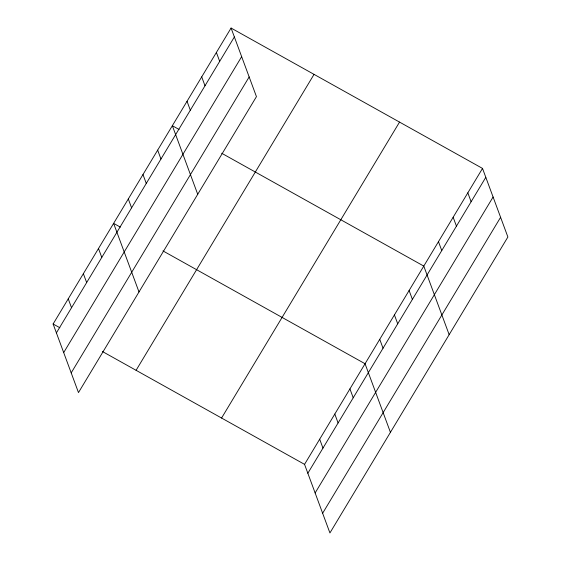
<?xml version="1.0" encoding="UTF-8"?>
<svg xmlns="http://www.w3.org/2000/svg" width="561" height="561" viewBox="0 0 561 561"><rect width="100%" height="100%" fill="white"/><g stroke="black" fill="none" stroke-linecap="round" stroke-linejoin="round"><path stroke-width="0.84" d="M231.076 28.05L256.447 96.639L78.484 392.581L53.113 323.992L231.076 28.05L482.516 168.419L507.887 237.008L329.924 532.95L304.553 464.361L102.453 351.53M56.402 332.883L234.365 36.949M63.695 352.581L241.658 56.647M71.198 372.883L249.161 76.941M136.085 370.309L314.048 74.375M221.574 418.036L399.537 122.102M304.553 464.361L482.516 168.419M307.842 473.253L485.805 177.318M315.128 492.958L493.091 197.016M322.638 513.252L500.601 217.31M179.078 129.465L172.346 125.713L197.724 194.302M221.686 153.251L423.786 266.082L449.158 334.672M120.349 227.128L113.624 223.369L138.995 291.958M162.956 250.914L365.057 363.738L390.428 432.328M53.113 323.992L59.845 327.743M467.832 192.837L471.121 201.736M453.148 217.254L456.444 226.146M438.471 241.665L441.759 250.564M409.102 290.493L412.391 299.392M394.425 314.91L397.714 323.809M379.741 339.328L383.03 348.22M349.931 388.892L353.22 397.791M216.392 52.468L219.688 61.359M334.805 414.053L338.094 422.945M201.715 76.878L205.003 85.777M319.679 439.207L322.968 448.099M187.03 101.296L190.319 110.187M157.669 150.124L160.958 159.022M142.985 174.541L146.274 183.433M128.301 198.952L131.597 207.85M98.498 248.523L101.786 257.422M83.365 273.677L86.66 282.576M68.239 298.831L71.535 307.73"/></g></svg>
